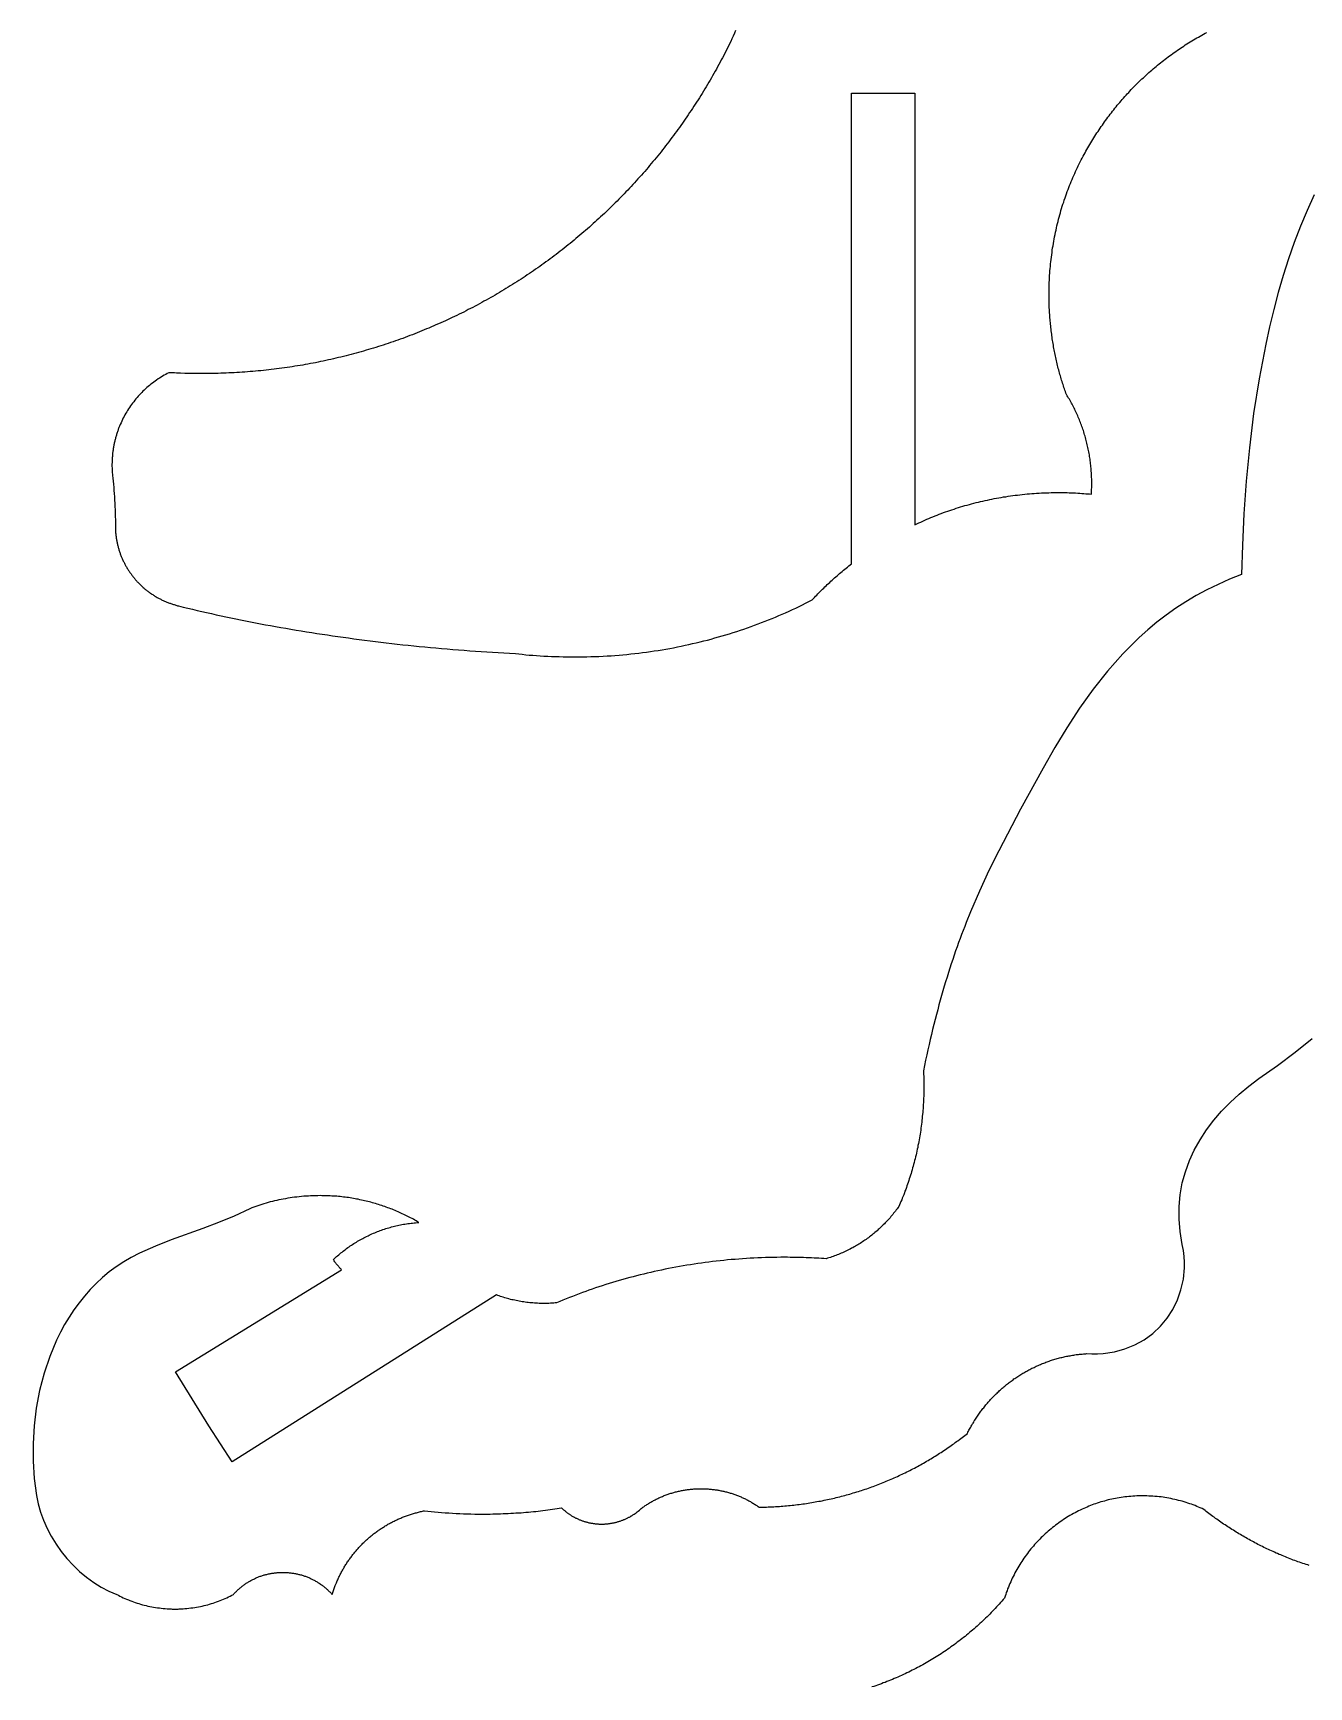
# Model space of a CAD drawing. Extents: x 25 to 747, y 34 to 1185.
# Drawn here: x 435.4 to 559.1, y 558.6 to 718.9 of the extents above; entities that cross this region are included whole.
import ezdxf

# ---------------------------------------------------------------- set-up
doc = ezdxf.new("R2010")
doc.units = 0
doc.layers.add('Default_Layer', color=1, linetype='CONTINUOUS')

msp = doc.modelspace()

# ---------------------------------------------------------------- linework, layer by layer
at = {"layer": 'Default_Layer'}
for points in [[(503.47, 719.19), (503.36, 718.92), (503.24, 718.65), (503.12, 718.39), (503.01, 718.12), (502.9, 717.9), (502.78, 717.68), (502.67, 717.45), (502.56, 717.23), (502.44, 717.01), (502.33, 716.78), (502.21, 716.56), (502.09, 716.34), (501.98, 716.12), (501.86, 715.9), (501.74, 715.68), (501.62, 715.46), (501.5, 715.25), (501.37, 715.03), (501.25, 714.81), (501.13, 714.6), (501, 714.38), (500.88, 714.17), (500.75, 713.95), (500.62, 713.74), (500.49, 713.53), (500.36, 713.31), (500.23, 713.1), (500.1, 712.89), (499.97, 712.68), (499.84, 712.47), (499.7, 712.26), (499.57, 712.05), (499.43, 711.85), (499.3, 711.64), (499.16, 711.43), (499.02, 711.23), (498.88, 711.02), (498.74, 710.82), (498.6, 710.61), (498.46, 710.41), (498.32, 710.21), (498.18, 710), (498.03, 709.8), (497.89, 709.6), (497.74, 709.4), (497.6, 709.2), (497.45, 709), (497.3, 708.81), (497.15, 708.61), (497.01, 708.41), (496.86, 708.22), (496.7, 708.02), (496.55, 707.83), (496.4, 707.63), (496.25, 707.44), (496.09, 707.25), (495.94, 707.05), (495.78, 706.86), (495.63, 706.67), (495.47, 706.48), (495.31, 706.29), (495.15, 706.11), (494.99, 705.92), (494.83, 705.73), (494.67, 705.54), (494.51, 705.36), (494.35, 705.17), (494.18, 704.99), (494.02, 704.81), (493.85, 704.62), (493.69, 704.44), (493.52, 704.26), (493.35, 704.08), (493.19, 703.9), (493.02, 703.72), (492.85, 703.54), (492.68, 703.37), (492.51, 703.19), (492.34, 703.01), (492.16, 702.84), (491.99, 702.66), (491.82, 702.49), (491.64, 702.32), (491.47, 702.15), (491.29, 701.97), (491.12, 701.8), (490.94, 701.63), (490.76, 701.46), (490.58, 701.3), (490.4, 701.13), (490.22, 700.96), (490.04, 700.8), (489.86, 700.63), (489.68, 700.47), (489.49, 700.3), (489.31, 700.14), (489.13, 699.98), (488.94, 699.82), (488.76, 699.66), (488.57, 699.5), (488.38, 699.34), (488.19, 699.18), (488.01, 699.02), (487.82, 698.87), (487.63, 698.71), (487.44, 698.56), (487.25, 698.4), (487.05, 698.25), (486.86, 698.1), (486.67, 697.94), (486.48, 697.79), (486.28, 697.64), (486.09, 697.49), (485.89, 697.35), (485.69, 697.2), (485.5, 697.05), (485.3, 696.91), (485.1, 696.76), (484.9, 696.62), (484.7, 696.47), (484.5, 696.33), (484.3, 696.19), (484.1, 696.05), (483.9, 695.91), (483.7, 695.77), (483.49, 695.63), (483.29, 695.5), (483.09, 695.36), (482.88, 695.22), (482.68, 695.09), (482.47, 694.96), (482.26, 694.82), (482.06, 694.69), (481.85, 694.56), (481.64, 694.43), (481.43, 694.3), (481.22, 694.17), (481.01, 694.04), (480.8, 693.92), (480.59, 693.79), (480.38, 693.67), (480.16, 693.54), (479.95, 693.42), (479.74, 693.3), (479.52, 693.18), (479.31, 693.06), (479.09, 692.94), (478.88, 692.82), (478.66, 692.7), (478.44, 692.58), (478.23, 692.47), (478.01, 692.35), (477.79, 692.24), (477.57, 692.13), (477.35, 692.02), (477.13, 691.9), (476.91, 691.79), (476.69, 691.69), (476.46, 691.58), (476.24, 691.47), (476.02, 691.36), (475.8, 691.26), (475.57, 691.15), (475.35, 691.05), (475.12, 690.95), (474.9, 690.85), (474.67, 690.75), (474.44, 690.65), (474.22, 690.55), (473.99, 690.45), (473.76, 690.35), (473.53, 690.26), (473.3, 690.16), (473.07, 690.07), (472.84, 689.98), (472.61, 689.88), (472.38, 689.79), (472.15, 689.7), (471.92, 689.61), (471.69, 689.53), (471.45, 689.44), (471.22, 689.35), (470.98, 689.27), (470.75, 689.18), (470.52, 689.1), (470.28, 689.02), (470.04, 688.94), (469.81, 688.86), (469.57, 688.78), (469.33, 688.7), (469.1, 688.63), (468.86, 688.55), (468.62, 688.47), (468.38, 688.4), (468.14, 688.33), (467.9, 688.26), (467.66, 688.19), (467.42, 688.12), (467.18, 688.05), (466.94, 687.98), (466.7, 687.91), (466.45, 687.85), (466.21, 687.78), (465.97, 687.72), (465.72, 687.66), (465.48, 687.6), (465.23, 687.54), (464.99, 687.48), (464.74, 687.42), (464.5, 687.36), (464.25, 687.31), (464.01, 687.25), (463.76, 687.2), (463.51, 687.15), (463.26, 687.09), (463.02, 687.04), (462.77, 686.99), (462.52, 686.95), (462.27, 686.9), (462.02, 686.85), (461.77, 686.81), (461.52, 686.76), (461.27, 686.72), (461.02, 686.68), (460.76, 686.64), (460.51, 686.6), (460.26, 686.56), (460.01, 686.52), (459.75, 686.49), (459.5, 686.45), (459.25, 686.42), (458.99, 686.38), (458.74, 686.35), (458.48, 686.32), (458.23, 686.29), (457.97, 686.26), (457.72, 686.24), (457.46, 686.21), (457.21, 686.19), (456.95, 686.16), (456.69, 686.14), (456.43, 686.12), (456.18, 686.1), (455.92, 686.08), (455.66, 686.06), (455.4, 686.04), (455.14, 686.03), (454.88, 686.01), (454.62, 686), (454.36, 685.99), (454.1, 685.97), (453.84, 685.96), (453.58, 685.96), (453.32, 685.95), (453.06, 685.94), (452.8, 685.94), (452.54, 685.93), (452.27, 685.93), (452.01, 685.93), (451.75, 685.93), (451.54, 685.93), (451.33, 685.93), (450.91, 685.93), (450.49, 685.94), (450.08, 685.95), (449.68, 685.96), (449.29, 685.98), (449.1, 685.99), (448.91, 686), (448.72, 686.01), (448.54, 686.02), (448.39, 685.94), (448.24, 685.85), (448.09, 685.77), (447.94, 685.68), (447.79, 685.59), (447.64, 685.5), (447.5, 685.41), (447.36, 685.31), (447.22, 685.21), (447.08, 685.11), (446.95, 685), (446.81, 684.9), (446.68, 684.79), (446.55, 684.68), (446.42, 684.57), (446.29, 684.46), (446.17, 684.34), (446.04, 684.22), (445.92, 684.1), (445.81, 683.98), (445.69, 683.86), (445.57, 683.73), (445.46, 683.6), (445.35, 683.47), (445.24, 683.34), (445.14, 683.21), (445.03, 683.07), (444.93, 682.94), (444.84, 682.8), (444.74, 682.66), (444.64, 682.51), (444.55, 682.37), (444.46, 682.23), (444.38, 682.08), (444.29, 681.93), (444.21, 681.78), (444.13, 681.63), (444.05, 681.48), (443.98, 681.32), (443.91, 681.17), (443.84, 681.01), (443.77, 680.85), (443.71, 680.69), (443.68, 680.61), (443.65, 680.53), (443.62, 680.45), (443.59, 680.37), (443.56, 680.29), (443.53, 680.21), (443.51, 680.12), (443.48, 680.04), (443.46, 679.96), (443.43, 679.87), (443.41, 679.79), (443.38, 679.71), (443.36, 679.62), (443.34, 679.54), (443.32, 679.45), (443.3, 679.37), (443.28, 679.28), (443.26, 679.2), (443.24, 679.11), (443.22, 679.03), (443.21, 678.94), (443.19, 678.85), (443.18, 678.77), (443.16, 678.68), (443.15, 678.59), (443.14, 678.51), (443.12, 678.42), (443.11, 678.33), (443.1, 678.24), (443.09, 678.15), (443.08, 678.06), (443.07, 677.98), (443.07, 677.89), (443.06, 677.8), (443.05, 677.71), (443.05, 677.62), (443.04, 677.53), (443.04, 677.44), (443.04, 677.35), (443.04, 677.26), (443.03, 677.17), (443.03, 677.07), (443.03, 676.94), (443.04, 676.81), (443.04, 676.68), (443.05, 676.55), (443.05, 676.42), (443.06, 676.3), (443.07, 676.18), (443.09, 676.06), (443.12, 675.78), (443.15, 675.49), (443.18, 675.2), (443.2, 674.9), (443.23, 674.6), (443.25, 674.3), (443.27, 673.99), (443.29, 673.67), (443.31, 673.36), (443.32, 673.04), (443.34, 672.72), (443.35, 672.4), (443.35, 672.07), (443.36, 671.74), (443.36, 671.42), (443.37, 671.09), (443.37, 671), (443.37, 670.91), (443.37, 670.83), (443.38, 670.74), (443.38, 670.66), (443.39, 670.57), (443.39, 670.49), (443.4, 670.4), (443.41, 670.32), (443.42, 670.23), (443.43, 670.15), (443.44, 670.06), (443.45, 669.98), (443.47, 669.89), (443.48, 669.81), (443.5, 669.73), (443.51, 669.65), (443.53, 669.56), (443.55, 669.48), (443.56, 669.4), (443.58, 669.32), (443.6, 669.24), (443.62, 669.16), (443.64, 669.08), (443.67, 669), (443.69, 668.92), (443.71, 668.84), (443.74, 668.76), (443.76, 668.68), (443.79, 668.6), (443.82, 668.52), (443.84, 668.45), (443.87, 668.37), (443.9, 668.29), (443.93, 668.21), (443.96, 668.14), (444, 668.06), (444.03, 667.99), (444.06, 667.91), (444.09, 667.84), (444.13, 667.76), (444.17, 667.69), (444.2, 667.62), (444.24, 667.54), (444.28, 667.47), (444.31, 667.4), (444.35, 667.33), (444.39, 667.26), (444.43, 667.19), (444.47, 667.12), (444.52, 667.05), (444.56, 666.98), (444.6, 666.91), (444.65, 666.84), (444.69, 666.77), (444.74, 666.71), (444.78, 666.64), (444.83, 666.57), (444.88, 666.51), (444.92, 666.44), (444.97, 666.38), (445.02, 666.31), (445.07, 666.25), (445.12, 666.18), (445.17, 666.12), (445.23, 666.06), (445.28, 666), (445.33, 665.94), (445.38, 665.87), (445.44, 665.81), (445.49, 665.75), (445.55, 665.7), (445.61, 665.64), (445.66, 665.58), (445.72, 665.52), (445.78, 665.47), (445.84, 665.41), (445.89, 665.35), (445.95, 665.3), (446.01, 665.24), (446.07, 665.19), (446.14, 665.14), (446.2, 665.08), (446.26, 665.03), (446.32, 664.98), (446.39, 664.93), (446.45, 664.88), (446.52, 664.83), (446.58, 664.78), (446.65, 664.73), (446.71, 664.68), (446.78, 664.64), (446.85, 664.59), (446.91, 664.55), (446.98, 664.5), (447.05, 664.46), (447.12, 664.41), (447.19, 664.37), (447.26, 664.33), (447.33, 664.28), (447.4, 664.24), (447.47, 664.2), (447.54, 664.16), (447.62, 664.13), (447.69, 664.09), (447.76, 664.05), (447.84, 664.01), (447.91, 663.98), (447.98, 663.94), (448.06, 663.91), (448.13, 663.87), (448.21, 663.84), (448.29, 663.81), (448.36, 663.78), (448.44, 663.74), (448.52, 663.71), (448.6, 663.69), (448.67, 663.66), (448.75, 663.63), (448.83, 663.6), (448.91, 663.58), (448.99, 663.55), (449.07, 663.53), (449.15, 663.5), (449.23, 663.48), (449.31, 663.46), (449.4, 663.43), (449.48, 663.41), (449.93, 663.3), (450.38, 663.19), (450.83, 663.09), (451.29, 662.98), (451.75, 662.87), (452.21, 662.77), (452.68, 662.66), (453.14, 662.56), (453.61, 662.46), (454.08, 662.36), (454.55, 662.26), (455.03, 662.16), (455.5, 662.06), (455.98, 661.97), (456.46, 661.87), (456.95, 661.78), (457.43, 661.68), (457.92, 661.59), (458.41, 661.5), (458.9, 661.41), (459.39, 661.32), (459.88, 661.24), (460.38, 661.15), (460.88, 661.07), (461.38, 660.99), (461.88, 660.9), (462.39, 660.82), (462.89, 660.74), (463.4, 660.67), (463.91, 660.59), (464.42, 660.51), (464.93, 660.44), (465.45, 660.37), (465.96, 660.3), (466.48, 660.23), (467, 660.16), (467.52, 660.09), (468.05, 660.02), (468.57, 659.96), (469.1, 659.89), (469.62, 659.83), (470.15, 659.77), (470.68, 659.71), (471.22, 659.65), (471.75, 659.6), (472.29, 659.54), (472.82, 659.49), (473.36, 659.43), (473.9, 659.38), (474.44, 659.33), (474.98, 659.29), (475.52, 659.24), (476.07, 659.19), (476.61, 659.15), (477.16, 659.11), (477.71, 659.07), (478.26, 659.03), (478.81, 658.99), (479.36, 658.95), (479.91, 658.92), (480.47, 658.88), (481.02, 658.85), (481.58, 658.82), (482.14, 658.79), (482.46, 658.75), (482.8, 658.72), (483.14, 658.68), (483.48, 658.65), (483.83, 658.62), (484.18, 658.6), (484.54, 658.57), (484.9, 658.55), (485.27, 658.53), (485.64, 658.51), (486.01, 658.5), (486.38, 658.49), (486.76, 658.48), (487.14, 658.47), (487.52, 658.47), (487.9, 658.46), (488.29, 658.47), (488.68, 658.47), (489.07, 658.48), (489.46, 658.49), (489.85, 658.5), (490.24, 658.52), (490.63, 658.54), (491.02, 658.56), (491.41, 658.58), (491.79, 658.61), (492.18, 658.64), (492.56, 658.68), (492.95, 658.71), (493.33, 658.75), (493.71, 658.79), (494.09, 658.84), (494.47, 658.88), (494.85, 658.94), (495.23, 658.99), (495.6, 659.04), (495.98, 659.1), (496.35, 659.16), (496.73, 659.23), (497.1, 659.29), (497.47, 659.36), (497.84, 659.44), (498.21, 659.51), (498.58, 659.59), (498.94, 659.67), (499.31, 659.75), (499.67, 659.83), (500.04, 659.92), (500.4, 660.01), (500.76, 660.1), (501.12, 660.2), (501.48, 660.3), (501.83, 660.4), (502.19, 660.5), (502.54, 660.6), (502.89, 660.71), (503.24, 660.82), (503.59, 660.93), (503.94, 661.05), (504.29, 661.17), (504.63, 661.29), (504.98, 661.41), (505.32, 661.53), (505.66, 661.66), (506, 661.79), (506.34, 661.92), (506.68, 662.05), (507.01, 662.19), (507.34, 662.33), (507.67, 662.47), (508, 662.61), (508.33, 662.75), (508.66, 662.9), (508.98, 663.05), (509.31, 663.2), (509.63, 663.36), (509.95, 663.51), (510.27, 663.67), (510.58, 663.83), (510.9, 663.99), (511.01, 664.11), (511.12, 664.23), (511.23, 664.34), (511.34, 664.46), (511.45, 664.57), (511.56, 664.69), (511.68, 664.8), (511.79, 664.91), (511.9, 665.02), (512.02, 665.14), (512.13, 665.25), (512.25, 665.36), (512.36, 665.47), (512.48, 665.58), (512.6, 665.69), (512.72, 665.8), (512.83, 665.91), (512.95, 666.01), (513.07, 666.12), (513.19, 666.23), (513.32, 666.34), (513.44, 666.44), (513.56, 666.55), (513.69, 666.65), (513.81, 666.76), (513.94, 666.86), (514.06, 666.97), (514.19, 667.07), (514.32, 667.18), (514.45, 667.28), (514.58, 667.38), (514.71, 667.49), (514.71, 713.11), (520.85, 713.11), (520.85, 671.27), (521.04, 671.36), (521.23, 671.46), (521.43, 671.54), (521.62, 671.63), (521.82, 671.72), (522.02, 671.81), (522.21, 671.89), (522.41, 671.97), (522.61, 672.06), (522.81, 672.14), (523.01, 672.22), (523.22, 672.29), (523.42, 672.37), (523.62, 672.45), (523.83, 672.52), (524.04, 672.59), (524.24, 672.66), (524.45, 672.73), (524.66, 672.8), (524.87, 672.87), (525.08, 672.94), (525.29, 673), (525.5, 673.07), (525.71, 673.13), (525.93, 673.19), (526.14, 673.25), (526.36, 673.31), (526.57, 673.36), (526.79, 673.42), (527.01, 673.47), (527.23, 673.52), (527.45, 673.57), (527.67, 673.62), (527.89, 673.67), (528.11, 673.72), (528.33, 673.76), (528.55, 673.81), (528.77, 673.85), (529, 673.89), (529.22, 673.93), (529.45, 673.97), (529.67, 674), (529.9, 674.04), (530.13, 674.07), (530.35, 674.1), (530.58, 674.13), (530.81, 674.16), (531.04, 674.19), (531.27, 674.21), (531.5, 674.24), (531.73, 674.26), (531.96, 674.28), (532.19, 674.3), (532.43, 674.31), (532.66, 674.33), (532.89, 674.34), (533.13, 674.36), (533.36, 674.37), (533.6, 674.38), (533.83, 674.38), (534.07, 674.39), (534.3, 674.39), (534.54, 674.4), (534.78, 674.4), (534.99, 674.4), (535.2, 674.39), (535.41, 674.39), (535.62, 674.39), (535.82, 674.38), (536.03, 674.37), (536.23, 674.37), (536.44, 674.36), (536.64, 674.35), (536.84, 674.33), (537.03, 674.32), (537.23, 674.31), (537.42, 674.29), (537.6, 674.28), (537.79, 674.26), (537.97, 674.24), (537.98, 674.36), (537.98, 674.48), (537.99, 674.61), (537.99, 674.74), (538, 674.87), (538, 675), (538, 675.14), (538, 675.27), (538, 675.42), (538, 675.57), (538, 675.72), (537.99, 675.87), (537.99, 676.02), (537.98, 676.16), (537.97, 676.31), (537.96, 676.46), (537.95, 676.61), (537.94, 676.75), (537.92, 676.9), (537.91, 677.04), (537.89, 677.19), (537.87, 677.33), (537.86, 677.48), (537.84, 677.62), (537.81, 677.77), (537.79, 677.91), (537.77, 678.05), (537.74, 678.2), (537.72, 678.34), (537.69, 678.48), (537.66, 678.62), (537.63, 678.76), (537.6, 678.9), (537.57, 679.04), (537.54, 679.18), (537.5, 679.32), (537.47, 679.46), (537.43, 679.59), (537.39, 679.73), (537.35, 679.87), (537.31, 680), (537.27, 680.14), (537.23, 680.27), (537.19, 680.41), (537.14, 680.54), (537.1, 680.67), (537.05, 680.81), (537, 680.94), (536.95, 681.07), (536.9, 681.2), (536.85, 681.33), (536.8, 681.46), (536.75, 681.59), (536.69, 681.72), (536.64, 681.84), (536.58, 681.97), (536.53, 682.1), (536.47, 682.22), (536.41, 682.35), (536.35, 682.47), (536.29, 682.59), (536.22, 682.72), (536.16, 682.84), (536.1, 682.96), (536.03, 683.08), (535.97, 683.2), (535.9, 683.32), (535.83, 683.44), (535.76, 683.56), (535.69, 683.67), (535.62, 683.79), (535.55, 683.91), (535.5, 684.04), (535.45, 684.18), (535.4, 684.31), (535.36, 684.45), (535.31, 684.59), (535.26, 684.73), (535.22, 684.87), (535.17, 685.01), (535.13, 685.15), (535.08, 685.29), (535.04, 685.43), (535, 685.57), (534.96, 685.72), (534.92, 685.86), (534.88, 686.01), (534.84, 686.15), (534.8, 686.3), (534.76, 686.44), (534.72, 686.59), (534.69, 686.73), (534.65, 686.88), (534.62, 687.03), (534.58, 687.18), (534.55, 687.33), (534.52, 687.48), (534.48, 687.63), (534.45, 687.78), (534.42, 687.93), (534.39, 688.08), (534.36, 688.23), (534.33, 688.38), (534.31, 688.54), (534.28, 688.69), (534.25, 688.84), (534.23, 689), (534.21, 689.15), (534.18, 689.3), (534.16, 689.46), (534.14, 689.62), (534.12, 689.77), (534.1, 689.93), (534.08, 690.08), (534.06, 690.24), (534.04, 690.4), (534.02, 690.56), (534.01, 690.71), (533.99, 690.87), (533.98, 691.03), (533.96, 691.19), (533.95, 691.35), (533.94, 691.51), (533.93, 691.67), (533.92, 691.83), (533.91, 691.99), (533.9, 692.15), (533.89, 692.31), (533.89, 692.47), (533.88, 692.63), (533.88, 692.8), (533.87, 692.96), (533.87, 693.12), (533.87, 693.28), (533.87, 693.45), (533.86, 693.61), (533.87, 693.84), (533.87, 694.07), (533.87, 694.3), (533.88, 694.52), (533.89, 694.75), (533.9, 694.98), (533.91, 695.21), (533.92, 695.43), (533.94, 695.66), (533.95, 695.88), (533.97, 696.11), (533.99, 696.33), (534.01, 696.56), (534.04, 696.78), (534.06, 697), (534.09, 697.22), (534.12, 697.45), (534.15, 697.67), (534.18, 697.89), (534.21, 698.11), (534.25, 698.33), (534.28, 698.54), (534.32, 698.76), (534.36, 698.98), (534.4, 699.19), (534.45, 699.41), (534.49, 699.63), (534.54, 699.84), (534.59, 700.05), (534.63, 700.27), (534.69, 700.48), (534.74, 700.69), (534.79, 700.9), (534.85, 701.11), (534.9, 701.32), (534.96, 701.53), (535.02, 701.74), (535.08, 701.94), (535.15, 702.15), (535.21, 702.35), (535.28, 702.56), (535.34, 702.76), (535.41, 702.96), (535.48, 703.17), (535.55, 703.37), (535.63, 703.57), (535.7, 703.77), (535.78, 703.97), (535.86, 704.16), (535.93, 704.36), (536.01, 704.55), (536.09, 704.75), (536.18, 704.94), (536.26, 705.14), (536.35, 705.33), (536.43, 705.52), (536.52, 705.71), (536.61, 705.9), (536.7, 706.08), (536.79, 706.27), (536.89, 706.46), (536.98, 706.64), (537.08, 706.83), (537.17, 707.01), (537.26, 707.17), (537.35, 707.34), (537.44, 707.5), (537.54, 707.67), (537.63, 707.83), (537.72, 707.99), (537.82, 708.15), (537.91, 708.31), (538.01, 708.47), (538.11, 708.63), (538.2, 708.79), (538.3, 708.95), (538.4, 709.1), (538.51, 709.26), (538.61, 709.41), (538.71, 709.57), (538.81, 709.72), (538.92, 709.88), (539.03, 710.03), (539.13, 710.18), (539.24, 710.33), (539.35, 710.48), (539.46, 710.63), (539.57, 710.78), (539.68, 710.93), (539.79, 711.07), (539.9, 711.22), (540.02, 711.37), (540.13, 711.51), (540.25, 711.65), (540.36, 711.8), (540.48, 711.94), (540.6, 712.08), (540.72, 712.22), (540.84, 712.36), (540.96, 712.5), (541.08, 712.64), (541.2, 712.78), (541.33, 712.92), (541.45, 713.05), (541.58, 713.19), (541.7, 713.32), (541.83, 713.46), (541.96, 713.59), (542.09, 713.72), (542.22, 713.85), (542.35, 713.98), (542.48, 714.11), (542.61, 714.24), (542.74, 714.37), (542.87, 714.5), (543.01, 714.62), (543.14, 714.75), (543.28, 714.87), (543.41, 714.99), (543.55, 715.12), (543.69, 715.24), (543.83, 715.36), (543.97, 715.48), (544.11, 715.6), (544.25, 715.72), (544.39, 715.83), (544.53, 715.95), (544.68, 716.07), (544.82, 716.18), (544.97, 716.3), (545.11, 716.41), (545.26, 716.52), (545.41, 716.63), (545.55, 716.74), (545.7, 716.85), (545.85, 716.96), (546, 717.07), (546.15, 717.17), (546.31, 717.28), (546.46, 717.38), (546.61, 717.49), (546.76, 717.59), (546.92, 717.69), (547.07, 717.79), (547.23, 717.89), (547.39, 717.99), (547.54, 718.09), (547.7, 718.18), (547.86, 718.28), (548.02, 718.38), (548.18, 718.47), (548.34, 718.56), (548.5, 718.65), (548.67, 718.75), (548.83, 718.84), (548.99, 718.92), (549.16, 719.01)], [(559.55, 703.26), (558.87, 701.75), (558.23, 700.21), (557.63, 698.64), (557.08, 697.05), (556.56, 695.43), (556.08, 693.79), (555.64, 692.13), (555.23, 690.46), (554.86, 688.79), (554.22, 685.42), (553.69, 682.06), (553.28, 678.75), (552.97, 675.49), (552.74, 672.34), (552.6, 669.31), (552.52, 666.44), (551.36, 665.99), (550.24, 665.5), (549.16, 664.98), (548.12, 664.41), (547.12, 663.82), (546.15, 663.18), (545.22, 662.52), (544.32, 661.82), (543.45, 661.1), (542.61, 660.35), (541.81, 659.57), (541.02, 658.76), (539.54, 657.09), (538.14, 655.33), (536.83, 653.49), (535.59, 651.6), (534.41, 649.67), (533.28, 647.69), (531.11, 643.69), (529.01, 639.68), (528.04, 637.75), (527.12, 635.77), (526.26, 633.74), (525.84, 632.72), (525.69, 632.34), (525.54, 631.95), (525.39, 631.56), (525.24, 631.17), (525.1, 630.77), (524.95, 630.37), (524.81, 629.96), (524.67, 629.55), (524.53, 629.13), (524.39, 628.71), (524.25, 628.29), (524.11, 627.86), (523.98, 627.42), (523.84, 626.98), (523.71, 626.54), (523.58, 626.09), (523.45, 625.64), (523.32, 625.18), (523.19, 624.72), (523.07, 624.26), (522.94, 623.79), (522.82, 623.31), (522.7, 622.84), (522.58, 622.35), (522.46, 621.87), (522.35, 621.38), (522.23, 620.88), (522.12, 620.38), (522.01, 619.88), (521.9, 619.37), (521.79, 618.85), (521.69, 618.34), (521.7, 618.17), (521.7, 617.99), (521.71, 617.81), (521.72, 617.62), (521.72, 617.43), (521.72, 617.24), (521.73, 617.05), (521.73, 616.85), (521.73, 616.65), (521.72, 616.46), (521.72, 616.26), (521.72, 616.06), (521.71, 615.87), (521.7, 615.67), (521.69, 615.47), (521.69, 615.28), (521.67, 615.08), (521.66, 614.89), (521.65, 614.7), (521.63, 614.5), (521.62, 614.31), (521.6, 614.12), (521.58, 613.92), (521.56, 613.73), (521.54, 613.54), (521.52, 613.35), (521.5, 613.16), (521.47, 612.97), (521.45, 612.78), (521.42, 612.59), (521.39, 612.4), (521.36, 612.21), (521.33, 612.02), (521.3, 611.84), (521.27, 611.65), (521.23, 611.46), (521.2, 611.28), (521.16, 611.09), (521.13, 610.91), (521.09, 610.73), (521.05, 610.54), (521.01, 610.36), (520.97, 610.18), (520.92, 610), (520.88, 609.81), (520.83, 609.63), (520.79, 609.45), (520.74, 609.27), (520.69, 609.1), (520.64, 608.92), (520.59, 608.74), (520.54, 608.56), (520.49, 608.39), (520.43, 608.21), (520.38, 608.04), (520.32, 607.87), (520.27, 607.69), (520.21, 607.52), (520.15, 607.35), (520.09, 607.18), (520.03, 607.01), (519.97, 606.84), (519.9, 606.67), (519.84, 606.5), (519.78, 606.33), (519.71, 606.17), (519.64, 606), (519.58, 605.84), (519.51, 605.67), (519.44, 605.51), (519.37, 605.35), (519.3, 605.19), (519.22, 605.07), (519.14, 604.96), (519.05, 604.85), (518.97, 604.74), (518.89, 604.63), (518.8, 604.53), (518.72, 604.42), (518.63, 604.31), (518.54, 604.21), (518.45, 604.1), (518.36, 604), (518.27, 603.9), (518.18, 603.8), (518.08, 603.7), (517.99, 603.6), (517.9, 603.5), (517.8, 603.4), (517.7, 603.31), (517.6, 603.21), (517.5, 603.12), (517.4, 603.03), (517.3, 602.94), (517.2, 602.84), (517.1, 602.76), (516.99, 602.67), (516.89, 602.58), (516.78, 602.49), (516.68, 602.41), (516.57, 602.32), (516.46, 602.24), (516.35, 602.16), (516.24, 602.08), (516.13, 602), (516.02, 601.92), (515.9, 601.84), (515.79, 601.76), (515.67, 601.69), (515.56, 601.61), (515.44, 601.54), (515.32, 601.47), (515.21, 601.4), (515.09, 601.33), (514.97, 601.26), (514.85, 601.19), (514.72, 601.13), (514.6, 601.06), (514.48, 601), (514.35, 600.94), (514.23, 600.88), (514.1, 600.82), (513.98, 600.76), (513.85, 600.7), (513.72, 600.65), (513.59, 600.59), (513.46, 600.54), (513.33, 600.49), (513.2, 600.44), (513.07, 600.39), (512.93, 600.34), (512.8, 600.29), (512.67, 600.25), (512.53, 600.2), (512.39, 600.16), (512.26, 600.12), (512.03, 600.13), (511.8, 600.15), (511.56, 600.16), (511.32, 600.18), (511.08, 600.19), (510.83, 600.2), (510.58, 600.21), (510.33, 600.22), (510.07, 600.23), (509.81, 600.24), (509.55, 600.24), (509.29, 600.25), (509.03, 600.25), (508.76, 600.25), (508.5, 600.26), (508.23, 600.26), (507.86, 600.26), (507.49, 600.25), (507.11, 600.25), (506.74, 600.24), (506.37, 600.23), (506, 600.21), (505.63, 600.2), (505.26, 600.18), (504.89, 600.16), (504.53, 600.14), (504.16, 600.12), (503.79, 600.09), (503.43, 600.06), (503.06, 600.03), (502.7, 600), (502.33, 599.96), (501.97, 599.92), (501.61, 599.88), (501.25, 599.84), (500.89, 599.8), (500.53, 599.75), (500.17, 599.7), (499.81, 599.65), (499.46, 599.6), (499.1, 599.54), (498.75, 599.48), (498.39, 599.42), (498.04, 599.36), (497.69, 599.3), (497.34, 599.23), (496.99, 599.17), (496.64, 599.1), (496.29, 599.02), (495.95, 598.95), (495.6, 598.87), (495.26, 598.8), (494.91, 598.72), (494.57, 598.63), (494.23, 598.55), (493.89, 598.47), (493.55, 598.38), (493.22, 598.29), (492.88, 598.2), (492.54, 598.1), (492.21, 598.01), (491.88, 597.91), (491.55, 597.81), (491.22, 597.71), (490.89, 597.61), (490.56, 597.5), (490.24, 597.39), (489.91, 597.29), (489.59, 597.17), (489.27, 597.06), (488.95, 596.95), (488.63, 596.83), (488.31, 596.71), (488, 596.59), (487.68, 596.47), (487.37, 596.35), (487.06, 596.23), (486.75, 596.1), (486.44, 595.97), (486.13, 595.84), (485.99, 595.83), (485.85, 595.82), (485.7, 595.81), (485.54, 595.8), (485.39, 595.79), (485.23, 595.79), (485.07, 595.78), (484.91, 595.78), (484.75, 595.78), (484.6, 595.79), (484.45, 595.79), (484.29, 595.8), (484.14, 595.81), (483.99, 595.82), (483.84, 595.83), (483.68, 595.84), (483.53, 595.85), (483.38, 595.87), (483.23, 595.89), (483.09, 595.91), (482.94, 595.93), (482.79, 595.95), (482.65, 595.97), (482.5, 596), (482.36, 596.03), (482.21, 596.06), (482.07, 596.09), (481.93, 596.12), (481.79, 596.15), (481.65, 596.18), (481.51, 596.22), (481.37, 596.26), (481.23, 596.3), (481.1, 596.34), (480.96, 596.38), (480.83, 596.42), (480.69, 596.47), (480.56, 596.51), (480.43, 596.56), (480.3, 596.61), (454.69, 580.44), (452.42, 583.91), (449.2, 589.15), (465.29, 599.04), (465.24, 599.1), (465.19, 599.16), (465.13, 599.21), (465.08, 599.27), (465.03, 599.33), (464.98, 599.39), (464.93, 599.45), (464.88, 599.51), (464.83, 599.57), (464.78, 599.64), (464.73, 599.7), (464.68, 599.76), (464.63, 599.83), (464.58, 599.9), (464.54, 599.97), (464.49, 600.03), (464.59, 600.13), (464.69, 600.23), (464.8, 600.32), (464.9, 600.41), (465.01, 600.5), (465.12, 600.59), (465.23, 600.68), (465.34, 600.77), (465.45, 600.86), (465.56, 600.94), (465.67, 601.03), (465.78, 601.11), (465.9, 601.2), (466.01, 601.28), (466.13, 601.36), (466.25, 601.44), (466.36, 601.51), (466.48, 601.59), (466.6, 601.67), (466.72, 601.74), (466.84, 601.81), (466.97, 601.88), (467.09, 601.95), (467.21, 602.02), (467.34, 602.09), (467.46, 602.16), (467.59, 602.22), (467.72, 602.29), (467.85, 602.35), (467.97, 602.41), (468.1, 602.47), (468.23, 602.53), (468.37, 602.59), (468.5, 602.64), (468.63, 602.7), (468.76, 602.75), (468.9, 602.8), (469.03, 602.85), (469.17, 602.9), (469.3, 602.95), (469.44, 602.99), (469.58, 603.04), (469.72, 603.08), (469.86, 603.12), (470, 603.16), (470.14, 603.2), (470.28, 603.24), (470.42, 603.27), (470.56, 603.31), (470.71, 603.34), (470.85, 603.37), (470.99, 603.4), (471.14, 603.43), (471.28, 603.46), (471.43, 603.48), (471.58, 603.51), (471.72, 603.53), (471.87, 603.55), (472.02, 603.57), (472.17, 603.58), (472.32, 603.6), (472.47, 603.61), (472.62, 603.63), (472.77, 603.64), (472.64, 603.71), (472.51, 603.79), (472.38, 603.86), (472.25, 603.94), (472.12, 604.01), (471.98, 604.08), (471.85, 604.15), (471.72, 604.22), (471.58, 604.29), (471.45, 604.35), (471.31, 604.42), (471.17, 604.48), (471.03, 604.55), (470.9, 604.61), (470.76, 604.67), (470.62, 604.73), (470.48, 604.79), (470.33, 604.85), (470.19, 604.91), (470.05, 604.96), (469.9, 605.02), (469.76, 605.07), (469.62, 605.13), (469.47, 605.18), (469.32, 605.23), (469.18, 605.28), (469.03, 605.32), (468.88, 605.37), (468.73, 605.42), (468.58, 605.46), (468.43, 605.51), (468.28, 605.55), (468.13, 605.59), (467.98, 605.63), (467.83, 605.67), (467.68, 605.71), (467.52, 605.74), (467.37, 605.78), (467.21, 605.81), (467.06, 605.84), (466.9, 605.88), (466.75, 605.91), (466.59, 605.93), (466.43, 605.96), (466.28, 605.99), (466.12, 606.01), (465.96, 606.04), (465.8, 606.06), (465.64, 606.08), (465.48, 606.1), (465.32, 606.12), (465.16, 606.14), (465, 606.15), (464.84, 606.17), (464.68, 606.18), (464.52, 606.19), (464.35, 606.2), (464.19, 606.21), (464.03, 606.22), (463.86, 606.22), (463.7, 606.23), (463.54, 606.23), (463.37, 606.23), (463.21, 606.24), (462.98, 606.23), (462.75, 606.23), (462.52, 606.22), (462.29, 606.21), (462.07, 606.2), (461.84, 606.19), (461.62, 606.17), (461.39, 606.15), (461.17, 606.13), (460.95, 606.1), (460.73, 606.08), (460.51, 606.05), (460.29, 606.01), (460.07, 605.98), (459.85, 605.94), (459.64, 605.9), (459.43, 605.86), (459.21, 605.82), (459, 605.77), (458.79, 605.72), (458.58, 605.67), (458.38, 605.62), (458.17, 605.56), (457.97, 605.5), (457.76, 605.44), (457.56, 605.38), (457.36, 605.32), (457.17, 605.25), (456.97, 605.18), (456.78, 605.11), (456.59, 605.04), (456.39, 604.97), (454.88, 604.25), (453.36, 603.63), (451.84, 603.05), (448.78, 601.94), (447.24, 601.33), (445.69, 600.65), (444.91, 600.25), (444.17, 599.82), (443.45, 599.35), (442.77, 598.84), (442.12, 598.3), (441.5, 597.73), (440.92, 597.13), (440.36, 596.5), (439.84, 595.85), (439.34, 595.16), (438.88, 594.46), (438.44, 593.73), (438.04, 592.99), (437.66, 592.22), (437, 590.64), (436.46, 589.01), (436.02, 587.33), (435.7, 585.63), (435.49, 583.92), (435.39, 582.2), (435.39, 580.5), (435.5, 578.82), (435.71, 577.18), (435.87, 576.37), (436.1, 575.56), (436.39, 574.76), (436.74, 573.97), (437.15, 573.21), (437.61, 572.46), (438.12, 571.74), (438.67, 571.05), (439.26, 570.41), (439.89, 569.8), (440.56, 569.24), (441.26, 568.73), (441.99, 568.28), (442.74, 567.89), (443.5, 567.57), (443.66, 567.49), (443.81, 567.41), (443.97, 567.33), (444.13, 567.25), (444.29, 567.18), (444.45, 567.11), (444.62, 567.04), (444.78, 566.98), (444.95, 566.91), (445.12, 566.85), (445.29, 566.79), (445.46, 566.73), (445.64, 566.68), (445.81, 566.63), (445.99, 566.58), (446.16, 566.53), (446.34, 566.49), (446.52, 566.45), (446.7, 566.41), (446.89, 566.37), (447.07, 566.34), (447.25, 566.31), (447.44, 566.28), (447.63, 566.26), (447.81, 566.23), (448, 566.22), (448.19, 566.2), (448.38, 566.19), (448.48, 566.18), (448.57, 566.17), (448.67, 566.17), (448.76, 566.17), (448.86, 566.16), (448.96, 566.16), (449.05, 566.16), (449.15, 566.16), (449.25, 566.16), (449.34, 566.16), (449.44, 566.16), (449.54, 566.17), (449.63, 566.17), (449.73, 566.17), (449.83, 566.18), (449.92, 566.19), (450.11, 566.2), (450.3, 566.22), (450.49, 566.23), (450.68, 566.26), (450.86, 566.28), (451.05, 566.31), (451.23, 566.34), (451.42, 566.37), (451.6, 566.41), (451.78, 566.45), (451.96, 566.49), (452.14, 566.53), (452.32, 566.58), (452.49, 566.63), (452.67, 566.68), (452.84, 566.73), (453.01, 566.79), (453.18, 566.85), (453.35, 566.91), (453.52, 566.98), (453.69, 567.04), (453.85, 567.11), (454.01, 567.18), (454.17, 567.25), (454.33, 567.33), (454.49, 567.41), (454.65, 567.49), (454.8, 567.57), (454.86, 567.63), (454.91, 567.69), (454.97, 567.75), (455.03, 567.81), (455.09, 567.87), (455.15, 567.93), (455.21, 567.98), (455.27, 568.04), (455.33, 568.1), (455.39, 568.15), (455.46, 568.2), (455.52, 568.26), (455.58, 568.31), (455.65, 568.36), (455.71, 568.41), (455.78, 568.46), (455.85, 568.51), (455.92, 568.56), (455.98, 568.6), (456.05, 568.65), (456.12, 568.7), (456.19, 568.74), (456.26, 568.78), (456.33, 568.83), (456.41, 568.87), (456.48, 568.91), (456.55, 568.95), (456.63, 568.99), (456.7, 569.03), (456.77, 569.06), (456.85, 569.1), (456.93, 569.14), (457, 569.17), (457.08, 569.2), (457.16, 569.24), (457.23, 569.27), (457.31, 569.3), (457.39, 569.33), (457.47, 569.35), (457.55, 569.38), (457.63, 569.41), (457.71, 569.43), (457.79, 569.46), (457.88, 569.48), (457.96, 569.5), (458.04, 569.52), (458.12, 569.54), (458.21, 569.56), (458.29, 569.58), (458.37, 569.6), (458.46, 569.61), (458.54, 569.63), (458.63, 569.64), (458.71, 569.65), (458.8, 569.66), (458.89, 569.67), (458.97, 569.68), (459.06, 569.69), (459.15, 569.7), (459.24, 569.7), (459.32, 569.71), (459.41, 569.71), (459.5, 569.71), (459.59, 569.71), (459.68, 569.71), (459.77, 569.71), (459.86, 569.71), (459.94, 569.7), (460.03, 569.7), (460.12, 569.69), (460.21, 569.68), (460.29, 569.67), (460.38, 569.66), (460.46, 569.65), (460.55, 569.64), (460.64, 569.63), (460.72, 569.61), (460.81, 569.6), (460.89, 569.58), (460.97, 569.56), (461.06, 569.54), (461.14, 569.52), (461.22, 569.5), (461.3, 569.48), (461.39, 569.46), (461.47, 569.43), (461.55, 569.41), (461.63, 569.38), (461.71, 569.35), (461.79, 569.33), (461.87, 569.3), (461.94, 569.27), (462.02, 569.24), (462.1, 569.2), (462.18, 569.17), (462.25, 569.14), (462.33, 569.1), (462.4, 569.06), (462.48, 569.03), (462.55, 568.99), (462.63, 568.95), (462.7, 568.91), (462.77, 568.87), (462.85, 568.83), (462.92, 568.78), (462.99, 568.74), (463.06, 568.7), (463.13, 568.65), (463.2, 568.6), (463.26, 568.56), (463.33, 568.51), (463.4, 568.46), (463.47, 568.41), (463.53, 568.36), (463.6, 568.31), (463.66, 568.26), (463.72, 568.2), (463.79, 568.15), (463.85, 568.1), (463.91, 568.04), (463.97, 567.98), (464.03, 567.93), (464.09, 567.87), (464.15, 567.81), (464.21, 567.75), (464.27, 567.69), (464.32, 567.63), (464.38, 567.57), (464.41, 567.67), (464.44, 567.76), (464.47, 567.86), (464.5, 567.96), (464.54, 568.05), (464.57, 568.15), (464.6, 568.24), (464.64, 568.34), (464.67, 568.43), (464.71, 568.52), (464.75, 568.62), (464.79, 568.71), (464.83, 568.8), (464.87, 568.89), (464.91, 568.98), (464.95, 569.08), (464.99, 569.17), (465.03, 569.26), (465.08, 569.35), (465.12, 569.44), (465.16, 569.52), (465.21, 569.61), (465.26, 569.7), (465.3, 569.79), (465.35, 569.87), (465.4, 569.96), (465.45, 570.05), (465.5, 570.13), (465.55, 570.22), (465.6, 570.3), (465.65, 570.39), (465.7, 570.47), (465.76, 570.55), (465.81, 570.64), (465.87, 570.72), (465.92, 570.8), (465.98, 570.88), (466.03, 570.96), (466.09, 571.04), (466.15, 571.12), (466.21, 571.2), (466.27, 571.28), (466.33, 571.36), (466.39, 571.43), (466.45, 571.51), (466.51, 571.59), (466.57, 571.66), (466.63, 571.74), (466.7, 571.81), (466.76, 571.89), (466.83, 571.96), (466.89, 572.04), (466.96, 572.11), (467.02, 572.18), (467.09, 572.25), (467.16, 572.32), (467.23, 572.39), (467.29, 572.46), (467.36, 572.53), (467.43, 572.6), (467.5, 572.67), (467.58, 572.74), (467.65, 572.8), (467.72, 572.87), (467.79, 572.93), (467.87, 573), (467.94, 573.06), (468.01, 573.13), (468.09, 573.19), (468.16, 573.25), (468.24, 573.31), (468.32, 573.38), (468.39, 573.44), (468.47, 573.5), (468.55, 573.56), (468.63, 573.61), (468.71, 573.67), (468.79, 573.73), (468.87, 573.79), (468.95, 573.84), (469.03, 573.9), (469.11, 573.95), (469.19, 574.01), (469.28, 574.06), (469.36, 574.11), (469.44, 574.16), (469.53, 574.22), (469.61, 574.27), (469.7, 574.32), (469.78, 574.37), (469.87, 574.41), (469.95, 574.46), (470.04, 574.51), (470.13, 574.56), (470.22, 574.6), (470.3, 574.65), (470.39, 574.69), (470.48, 574.73), (470.57, 574.78), (470.66, 574.82), (470.75, 574.86), (470.84, 574.9), (470.93, 574.94), (471.03, 574.98), (471.12, 575.02), (471.21, 575.06), (471.3, 575.09), (471.4, 575.13), (471.49, 575.16), (471.59, 575.2), (471.68, 575.23), (471.77, 575.27), (471.87, 575.3), (471.97, 575.33), (472.06, 575.36), (472.16, 575.39), (472.25, 575.42), (472.35, 575.45), (472.45, 575.47), (472.55, 575.5), (472.65, 575.53), (472.74, 575.55), (472.84, 575.58), (472.94, 575.6), (473.04, 575.62), (473.14, 575.64), (473.24, 575.67), (473.34, 575.69), (473.66, 575.65), (473.98, 575.61), (474.31, 575.58), (474.65, 575.55), (474.99, 575.52), (475.33, 575.49), (475.68, 575.47), (476.03, 575.45), (476.38, 575.43), (476.74, 575.41), (477.1, 575.4), (477.46, 575.39), (477.83, 575.38), (478.19, 575.37), (478.56, 575.37), (478.93, 575.37), (479.19, 575.37), (479.44, 575.37), (479.69, 575.37), (479.94, 575.38), (480.2, 575.38), (480.45, 575.39), (480.7, 575.4), (480.95, 575.41), (481.2, 575.42), (481.45, 575.43), (481.69, 575.44), (481.94, 575.46), (482.19, 575.47), (482.43, 575.49), (482.68, 575.5), (482.92, 575.52), (483.16, 575.54), (483.4, 575.56), (483.64, 575.59), (483.88, 575.61), (484.11, 575.63), (484.35, 575.66), (484.58, 575.69), (484.81, 575.71), (485.04, 575.74), (485.27, 575.77), (485.5, 575.8), (485.72, 575.83), (485.95, 575.87), (486.17, 575.9), (486.39, 575.94), (486.6, 575.97), (486.65, 575.93), (486.7, 575.88), (486.75, 575.84), (486.8, 575.79), (486.85, 575.75), (486.9, 575.71), (486.95, 575.67), (487, 575.62), (487.05, 575.58), (487.1, 575.54), (487.15, 575.5), (487.21, 575.46), (487.26, 575.43), (487.31, 575.39), (487.37, 575.35), (487.42, 575.31), (487.48, 575.28), (487.54, 575.24), (487.59, 575.21), (487.65, 575.17), (487.71, 575.14), (487.76, 575.11), (487.82, 575.08), (487.88, 575.05), (487.94, 575.01), (488, 574.98), (488.06, 574.96), (488.12, 574.93), (488.18, 574.9), (488.24, 574.87), (488.3, 574.84), (488.36, 574.82), (488.42, 574.79), (488.49, 574.77), (488.55, 574.75), (488.61, 574.72), (488.68, 574.7), (488.74, 574.68), (488.8, 574.66), (488.87, 574.64), (488.93, 574.62), (489, 574.6), (489.06, 574.58), (489.13, 574.57), (489.19, 574.55), (489.26, 574.53), (489.33, 574.52), (489.39, 574.51), (489.46, 574.49), (489.53, 574.48), (489.6, 574.47), (489.67, 574.46), (489.73, 574.45), (489.8, 574.44), (489.87, 574.43), (489.94, 574.43), (490.01, 574.42), (490.08, 574.41), (490.15, 574.41), (490.22, 574.4), (490.29, 574.4), (490.36, 574.4), (490.43, 574.4), (490.5, 574.4), (490.57, 574.4), (490.64, 574.4), (490.71, 574.4), (490.78, 574.4), (490.85, 574.41), (490.92, 574.41), (490.98, 574.42), (491.05, 574.42), (491.12, 574.43), (491.19, 574.44), (491.25, 574.45), (491.32, 574.46), (491.39, 574.47), (491.46, 574.48), (491.52, 574.49), (491.59, 574.5), (491.65, 574.52), (491.72, 574.53), (491.78, 574.54), (491.85, 574.56), (491.91, 574.58), (491.98, 574.59), (492.04, 574.61), (492.11, 574.63), (492.17, 574.65), (492.23, 574.67), (492.29, 574.69), (492.36, 574.71), (492.42, 574.73), (492.48, 574.76), (492.54, 574.78), (492.6, 574.8), (492.66, 574.83), (492.72, 574.85), (492.78, 574.88), (492.84, 574.91), (492.9, 574.94), (492.96, 574.96), (493.02, 574.99), (493.08, 575.02), (493.14, 575.05), (493.19, 575.08), (493.25, 575.11), (493.31, 575.15), (493.36, 575.18), (493.42, 575.21), (493.53, 575.28), (493.64, 575.35), (493.74, 575.43), (493.85, 575.5), (493.95, 575.58), (494.05, 575.66), (494.15, 575.74), (494.25, 575.83), (494.34, 575.92), (494.42, 575.97), (494.49, 576.03), (494.57, 576.08), (494.65, 576.13), (494.72, 576.19), (494.8, 576.24), (494.88, 576.29), (494.96, 576.34), (495.04, 576.39), (495.12, 576.44), (495.2, 576.49), (495.28, 576.53), (495.36, 576.58), (495.45, 576.63), (495.53, 576.67), (495.61, 576.72), (495.7, 576.76), (495.78, 576.8), (495.87, 576.84), (495.95, 576.89), (496.04, 576.93), (496.13, 576.97), (496.21, 577), (496.3, 577.04), (496.39, 577.08), (496.48, 577.12), (496.57, 577.15), (496.66, 577.19), (496.75, 577.22), (496.84, 577.25), (496.93, 577.28), (497.02, 577.32), (497.11, 577.35), (497.2, 577.38), (497.29, 577.4), (497.39, 577.43), (497.48, 577.46), (497.57, 577.48), (497.67, 577.51), (497.76, 577.53), (497.86, 577.56), (497.95, 577.58), (498.05, 577.6), (498.14, 577.62), (498.24, 577.64), (498.34, 577.66), (498.43, 577.67), (498.53, 577.69), (498.63, 577.71), (498.73, 577.72), (498.83, 577.74), (498.92, 577.75), (499.02, 577.76), (499.12, 577.77), (499.22, 577.78), (499.32, 577.79), (499.42, 577.8), (499.52, 577.8), (499.62, 577.81), (499.72, 577.81), (499.83, 577.82), (499.93, 577.82), (500.03, 577.82), (500.13, 577.82), (500.23, 577.82), (500.33, 577.82), (500.43, 577.82), (500.52, 577.81), (500.62, 577.81), (500.72, 577.8), (500.82, 577.8), (500.91, 577.79), (501.01, 577.78), (501.11, 577.77), (501.2, 577.76), (501.3, 577.75), (501.39, 577.74), (501.49, 577.73), (501.58, 577.71), (501.68, 577.7), (501.77, 577.68), (501.87, 577.67), (501.96, 577.65), (502.05, 577.63), (502.15, 577.61), (502.24, 577.59), (502.33, 577.57), (502.42, 577.55), (502.51, 577.53), (502.61, 577.51), (502.7, 577.48), (502.79, 577.46), (502.88, 577.43), (502.97, 577.4), (503.06, 577.38), (503.15, 577.35), (503.23, 577.32), (503.32, 577.29), (503.41, 577.26), (503.5, 577.23), (503.58, 577.19), (503.67, 577.16), (503.76, 577.13), (503.84, 577.09), (503.93, 577.06), (504.01, 577.02), (504.1, 576.98), (504.18, 576.95), (504.26, 576.91), (504.35, 576.87), (504.43, 576.83), (504.51, 576.79), (504.59, 576.74), (504.67, 576.7), (504.75, 576.66), (504.83, 576.62), (504.91, 576.57), (504.99, 576.53), (505.07, 576.48), (505.15, 576.43), (505.23, 576.39), (505.3, 576.34), (505.38, 576.29), (505.46, 576.24), (505.53, 576.19), (505.61, 576.14), (505.68, 576.09), (505.75, 576.04), (505.93, 576.04), (506.11, 576.04), (506.29, 576.05), (506.47, 576.05), (506.65, 576.06), (506.83, 576.06), (507.01, 576.07), (507.18, 576.08), (507.36, 576.09), (507.54, 576.1), (507.72, 576.11), (507.89, 576.13), (508.07, 576.14), (508.25, 576.15), (508.42, 576.17), (508.6, 576.18), (508.77, 576.2), (508.95, 576.22), (509.12, 576.24), (509.3, 576.26), (509.47, 576.28), (509.65, 576.3), (509.82, 576.32), (509.99, 576.35), (510.17, 576.37), (510.34, 576.4), (510.51, 576.42), (510.69, 576.45), (510.86, 576.48), (511.03, 576.51), (511.2, 576.54), (511.37, 576.57), (511.54, 576.6), (511.71, 576.63), (511.88, 576.66), (512.05, 576.7), (512.22, 576.73), (512.39, 576.77), (512.56, 576.81), (512.73, 576.84), (512.9, 576.88), (513.07, 576.92), (513.23, 576.96), (513.4, 577), (513.57, 577.04), (513.73, 577.09), (513.9, 577.13), (514.07, 577.17), (514.23, 577.22), (514.4, 577.26), (514.56, 577.31), (514.72, 577.36), (514.89, 577.41), (515.05, 577.46), (515.22, 577.51), (515.38, 577.56), (515.54, 577.61), (515.7, 577.66), (515.86, 577.71), (516.03, 577.77), (516.19, 577.82), (516.35, 577.88), (516.51, 577.94), (516.67, 577.99), (516.83, 578.05), (516.99, 578.11), (517.14, 578.17), (517.3, 578.23), (517.46, 578.29), (517.62, 578.35), (517.77, 578.42), (517.93, 578.48), (518.09, 578.54), (518.24, 578.61), (518.4, 578.67), (518.55, 578.74), (518.71, 578.81), (518.86, 578.88), (519.01, 578.95), (519.17, 579.01), (519.32, 579.09), (519.47, 579.16), (519.62, 579.23), (519.77, 579.3), (519.93, 579.37), (520.08, 579.45), (520.23, 579.52), (520.37, 579.6), (520.52, 579.67), (520.67, 579.75), (520.82, 579.83), (520.97, 579.91), (521.12, 579.99), (521.26, 580.07), (521.41, 580.15), (521.55, 580.23), (521.7, 580.31), (521.84, 580.39), (521.99, 580.48), (522.13, 580.56), (522.27, 580.65), (522.42, 580.73), (522.56, 580.82), (522.7, 580.9), (522.84, 580.99), (522.98, 581.08), (523.12, 581.17), (523.26, 581.26), (523.4, 581.35), (523.54, 581.44), (523.68, 581.53), (523.82, 581.62), (523.95, 581.72), (524.09, 581.81), (524.23, 581.91), (524.36, 582), (524.5, 582.1), (524.63, 582.19), (524.77, 582.29), (524.9, 582.39), (525.03, 582.48), (525.17, 582.58), (525.3, 582.68), (525.43, 582.78), (525.56, 582.88), (525.69, 582.99), (525.82, 583.09), (525.95, 583.19), (526, 583.29), (526.05, 583.4), (526.1, 583.5), (526.16, 583.6), (526.21, 583.7), (526.27, 583.8), (526.32, 583.9), (526.38, 584), (526.44, 584.1), (526.5, 584.19), (526.56, 584.29), (526.62, 584.39), (526.68, 584.48), (526.74, 584.58), (526.8, 584.67), (526.86, 584.77), (526.93, 584.86), (526.99, 584.96), (527.05, 585.05), (527.12, 585.14), (527.19, 585.23), (527.25, 585.33), (527.32, 585.42), (527.39, 585.51), (527.46, 585.6), (527.53, 585.68), (527.6, 585.77), (527.67, 585.86), (527.74, 585.95), (527.81, 586.03), (527.89, 586.12), (527.96, 586.21), (528.04, 586.29), (528.11, 586.37), (528.19, 586.46), (528.26, 586.54), (528.34, 586.62), (528.42, 586.7), (528.5, 586.78), (528.57, 586.86), (528.65, 586.94), (528.73, 587.02), (528.82, 587.1), (528.9, 587.18), (528.98, 587.26), (529.06, 587.33), (529.15, 587.41), (529.23, 587.48), (529.31, 587.56), (529.4, 587.63), (529.48, 587.7), (529.57, 587.78), (529.66, 587.85), (529.74, 587.92), (529.83, 587.99), (529.92, 588.06), (530.01, 588.12), (530.1, 588.19), (530.19, 588.26), (530.28, 588.33), (530.37, 588.39), (530.46, 588.46), (530.56, 588.52), (530.65, 588.58), (530.74, 588.65), (530.84, 588.71), (530.93, 588.77), (531.03, 588.83), (531.12, 588.89), (531.22, 588.95), (531.32, 589.01), (531.41, 589.06), (531.51, 589.12), (531.61, 589.18), (531.71, 589.23), (531.81, 589.29), (531.91, 589.34), (532.01, 589.39), (532.11, 589.44), (532.21, 589.5), (532.31, 589.55), (532.41, 589.59), (532.51, 589.64), (532.62, 589.69), (532.72, 589.74), (532.82, 589.78), (532.93, 589.83), (533.03, 589.87), (533.14, 589.92), (533.24, 589.96), (533.35, 590), (533.46, 590.04), (533.56, 590.08), (533.67, 590.12), (533.78, 590.16), (533.89, 590.2), (534, 590.24), (534.1, 590.27), (534.21, 590.31), (534.32, 590.34), (534.43, 590.37), (534.54, 590.41), (534.66, 590.44), (534.77, 590.47), (534.88, 590.5), (534.99, 590.53), (535.1, 590.55), (535.22, 590.58), (535.33, 590.61), (535.44, 590.63), (535.56, 590.66), (535.67, 590.68), (535.79, 590.7), (535.9, 590.72), (536.02, 590.74), (536.13, 590.76), (536.25, 590.78), (536.36, 590.8), (536.48, 590.82), (536.6, 590.83), (536.71, 590.85), (536.83, 590.86), (536.95, 590.87), (537.07, 590.88), (537.19, 590.89), (537.3, 590.9), (537.42, 590.91), (537.54, 590.92), (538, 590.89), (538.57, 590.89), (539.12, 590.92), (540.2, 591.09), (541.22, 591.37), (542.19, 591.77), (543.08, 592.27), (543.91, 592.88), (544.65, 593.57), (545.3, 594.35), (545.86, 595.21), (546.31, 596.13), (546.65, 597.11), (546.88, 598.15), (546.98, 599.23), (546.98, 599.78), (546.95, 600.35), (546.88, 600.92), (546.77, 601.49), (546.56, 602.75), (546.46, 603.97), (546.47, 605.17), (546.58, 606.33), (546.78, 607.47), (547.08, 608.56), (547.47, 609.63), (547.94, 610.66), (548.5, 611.66), (549.12, 612.61), (549.82, 613.54), (550.58, 614.42), (551.41, 615.27), (552.29, 616.08), (553.23, 616.85), (554.21, 617.58), (556, 618.86), (557.73, 620.16), (559.38, 621.48)], [(559.09, 570.38), (558.93, 570.43), (558.77, 570.48), (558.62, 570.53), (558.46, 570.58), (558.3, 570.64), (558.15, 570.69), (557.99, 570.74), (557.84, 570.8), (557.69, 570.86), (557.53, 570.91), (557.38, 570.97), (557.23, 571.03), (557.07, 571.09), (556.92, 571.15), (556.77, 571.21), (556.62, 571.27), (556.47, 571.34), (556.32, 571.4), (556.17, 571.46), (556.02, 571.53), (555.87, 571.59), (555.72, 571.66), (555.57, 571.73), (555.42, 571.79), (555.27, 571.86), (555.13, 571.93), (554.98, 572), (554.83, 572.07), (554.69, 572.14), (554.54, 572.21), (554.4, 572.28), (554.25, 572.36), (554.11, 572.43), (553.96, 572.51), (553.82, 572.58), (553.68, 572.66), (553.54, 572.73), (553.39, 572.81), (553.25, 572.89), (553.11, 572.97), (552.97, 573.05), (552.83, 573.13), (552.69, 573.21), (552.55, 573.29), (552.41, 573.37), (552.27, 573.45), (552.14, 573.53), (552, 573.62), (551.86, 573.7), (551.73, 573.79), (551.59, 573.87), (551.45, 573.96), (551.32, 574.05), (551.18, 574.13), (551.05, 574.22), (550.92, 574.31), (550.78, 574.4), (550.65, 574.49), (550.52, 574.58), (550.39, 574.67), (550.26, 574.77), (550.13, 574.86), (550, 574.95), (549.87, 575.05), (549.74, 575.14), (549.61, 575.23), (549.48, 575.33), (549.35, 575.43), (549.23, 575.52), (549.1, 575.62), (548.98, 575.72), (548.85, 575.82), (548.69, 575.89), (548.52, 575.97), (548.36, 576.04), (548.19, 576.11), (548.02, 576.18), (547.84, 576.25), (547.67, 576.31), (547.5, 576.37), (547.32, 576.43), (547.14, 576.49), (546.96, 576.54), (546.78, 576.6), (546.6, 576.65), (546.42, 576.69), (546.23, 576.74), (546.05, 576.78), (545.86, 576.82), (545.67, 576.86), (545.48, 576.9), (545.29, 576.93), (545.1, 576.96), (544.91, 576.99), (544.72, 577.02), (544.52, 577.04), (544.33, 577.06), (544.13, 577.08), (543.93, 577.09), (543.74, 577.11), (543.54, 577.11), (543.34, 577.12), (543.14, 577.13), (542.94, 577.13), (542.74, 577.13), (542.55, 577.12), (542.36, 577.12), (542.17, 577.11), (541.98, 577.1), (541.79, 577.08), (541.6, 577.06), (541.41, 577.05), (541.22, 577.02), (541.04, 577), (540.85, 576.97), (540.67, 576.95), (540.48, 576.91), (540.3, 576.88), (540.12, 576.85), (539.94, 576.81), (539.76, 576.77), (539.58, 576.73), (539.41, 576.68), (539.23, 576.63), (539.06, 576.59), (538.88, 576.54), (538.71, 576.48), (538.54, 576.43), (538.37, 576.37), (538.21, 576.31), (538.04, 576.25), (537.87, 576.19), (537.71, 576.12), (537.55, 576.05), (537.39, 575.98), (537.23, 575.91), (537.06, 575.83), (536.89, 575.75), (536.72, 575.67), (536.55, 575.58), (536.39, 575.5), (536.22, 575.41), (536.06, 575.31), (535.89, 575.22), (535.73, 575.12), (535.57, 575.03), (535.41, 574.93), (535.26, 574.83), (535.1, 574.72), (534.95, 574.62), (534.8, 574.51), (534.65, 574.4), (534.5, 574.29), (534.35, 574.17), (534.2, 574.06), (534.06, 573.94), (533.92, 573.82), (533.78, 573.7), (533.64, 573.58), (533.5, 573.46), (533.36, 573.33), (533.23, 573.2), (533.1, 573.08), (532.97, 572.94), (532.84, 572.81), (532.71, 572.68), (532.58, 572.54), (532.46, 572.4), (532.34, 572.26), (532.22, 572.12), (532.1, 571.98), (531.98, 571.84), (531.87, 571.69), (531.76, 571.54), (531.65, 571.39), (531.54, 571.24), (531.43, 571.09), (531.33, 570.94), (531.22, 570.78), (531.12, 570.63), (531.02, 570.47), (530.93, 570.31), (530.83, 570.15), (530.74, 569.99), (530.65, 569.82), (530.56, 569.66), (530.47, 569.49), (530.39, 569.32), (530.3, 569.15), (530.22, 568.98), (530.15, 568.81), (530.07, 568.64), (529.99, 568.46), (529.92, 568.29), (529.85, 568.11), (529.79, 567.93), (529.72, 567.75), (529.66, 567.57), (529.6, 567.39), (529.54, 567.21), (529.41, 567.07), (529.29, 566.92), (529.16, 566.78), (529.03, 566.64), (528.91, 566.5), (528.78, 566.36), (528.65, 566.22), (528.52, 566.08), (528.38, 565.94), (528.25, 565.81), (528.12, 565.67), (527.98, 565.54), (527.85, 565.4), (527.71, 565.27), (527.58, 565.14), (527.44, 565.01), (527.3, 564.88), (527.16, 564.75), (527.02, 564.62), (526.88, 564.5), (526.74, 564.37), (526.59, 564.24), (526.45, 564.12), (526.3, 564), (526.16, 563.87), (526.01, 563.75), (525.87, 563.63), (525.72, 563.51), (525.57, 563.39), (525.42, 563.28), (525.27, 563.16), (525.12, 563.04), (524.97, 562.93), (524.82, 562.81), (524.66, 562.7), (524.51, 562.59), (524.35, 562.48), (524.2, 562.37), (524.04, 562.26), (523.89, 562.15), (523.73, 562.05), (523.57, 561.94), (523.41, 561.83), (523.25, 561.73), (523.09, 561.63), (522.93, 561.53), (522.77, 561.43), (522.61, 561.33), (522.44, 561.23), (522.28, 561.13), (522.11, 561.03), (521.95, 560.94), (521.78, 560.85), (521.62, 560.75), (521.45, 560.66), (521.28, 560.57), (521.11, 560.48), (520.94, 560.39), (520.77, 560.3), (520.6, 560.22), (520.43, 560.13), (520.26, 560.05), (520.09, 559.96), (519.91, 559.88), (519.74, 559.8), (519.56, 559.72), (519.39, 559.64), (519.21, 559.56), (519.04, 559.49), (518.86, 559.41), (518.68, 559.34), (518.51, 559.27), (518.33, 559.19), (518.15, 559.12), (517.97, 559.05), (517.79, 558.99), (517.61, 558.92), (517.42, 558.85), (517.24, 558.79), (517.06, 558.72), (516.88, 558.66), (516.69, 558.6)]]:
    msp.add_lwpolyline(points, dxfattribs=at)

doc.saveas('drawing.dxf')
